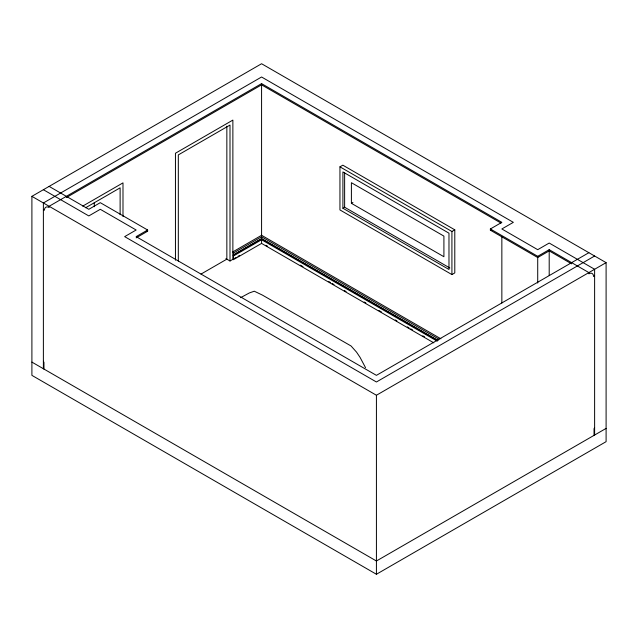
<?xml version="1.0" encoding="UTF-8"?>
<svg xmlns="http://www.w3.org/2000/svg" width="638" height="638" viewBox="0 0 638 638"><rect width="100%" height="100%" fill="white"/><g stroke="black" fill="none" stroke-linecap="round" stroke-linejoin="round"><path stroke-width="0.96" d="M594.616 427.556L594.042 428.728L594.042 435.363M225.9 258.621L229.999 260.99L232.87 259.331L233.444 259.658L233.444 254.889L261.58 238.644L438.123 340.572M31.9 196.337L261.58 63.736L606.1 262.641L606.1 441.663L376.42 574.264L31.9 375.359L31.9 196.337L376.42 395.249L606.1 262.641M571.624 263.845L549.198 250.901L537.714 257.529L490.367 230.19L490.367 228.97L501.851 222.343L261.58 83.626L49.126 206.281L49.126 207.509A6.627 3.828 60 0 0 44.445 210.213L43.384 209.599M66.328 197.573L261.58 84.846L500.99 223.069M82.701 206.13L122.99 182.867L122.99 216.513M85.659 207.733L120.119 187.835L120.119 214.695M136.149 237.862L147.633 231.227L147.633 230.007L136.149 236.634L376.42 375.359L588.874 252.696M339.95 166.837L342.821 165.178L454.79 229.824L454.79 272.92L451.919 274.579L339.95 209.934L339.95 166.837L451.919 231.482L454.79 229.824M233.444 254.889L233.444 253.031L261.58 236.786L438.984 339.209M233.117 255.248L261.58 238.819L437.11 340.158M201.01 274.085L226.849 259.164L226.849 126.22M233.444 255.998L261.58 239.752L437.261 341.186M234.561 258.35L236.251 257.377M237.934 256.404L239.625 255.431M233.444 259.658L261.58 243.413L433.816 342.853M342.901 208.235L448.977 269.475L448.977 233.181L342.901 171.941L342.901 208.235L344.624 207.238L449.838 267.984M351.402 203.323L443.912 256.731L443.912 236.108L351.402 182.699L351.402 203.323L352.934 202.437M490.367 228.97L537.714 256.309L549.198 249.681L588.874 272.586L588.874 273.806A6.627 3.828 -60 0 1 593.555 276.509L594.616 275.903M594.616 256.013L376.42 381.987L124.665 236.634L136.149 230.007L100.286 209.304L88.802 215.931L43.384 189.709M606.1 428.401L376.42 561.001L31.9 362.097M240.622 297.659L249.362 292.946L254.267 291.207L262.409 295.099L351.059 345.979L356.562 352.16L360.079 357.4L365.534 367.687M146.022 231.355L147.633 231.227M490.367 230.19L491.978 230.318M440.914 338.818L261.58 235.286L232.87 251.858L233.444 253.031M265.894 245.239L267.617 246.236M300.378 265.153L302.962 266.644M328.825 281.581L330.556 282.578M332.278 283.567L334.001 284.564M344.345 290.537L346.075 291.534M364.178 301.989L365.901 302.986M378.836 310.451L381.42 311.942M395.217 319.909L396.94 320.906M407.283 326.879L409.014 327.868M410.736 328.865L412.459 329.862M422.803 335.835L424.525 336.832M147.633 230.007L100.286 202.669L88.802 209.304L49.126 186.392M43.384 361.26L43.958 362.432L43.958 369.059M594.616 435.028L594.616 269.276L549.198 243.046L537.714 249.681L501.851 228.97L513.335 222.343L261.58 76.999L43.384 202.972L43.384 368.724M549.198 249.681L549.198 275.449M537.714 256.309L537.714 283.073M501.851 236.594L501.851 303.01M451.919 231.482L451.919 274.579M376.42 395.249L376.42 574.264M344.624 172.906L344.624 207.238M261.58 83.626L261.58 243.413M232.87 259.331L232.87 120.096L175.45 153.24L175.45 260.24M229.999 260.99L229.999 125.064L178.321 154.898L178.321 261.062M94.272 202.764L94.272 206.744"/></g></svg>
